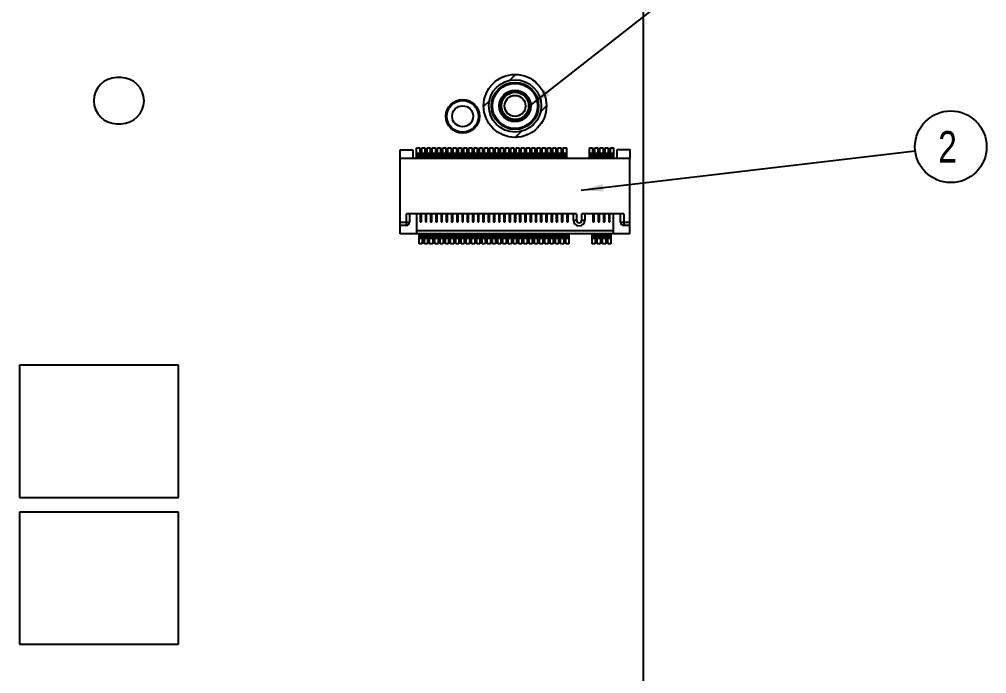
# Model space of a CAD drawing. Header units: millimetres. Extents: x 0 to 841, y 0 to 594.
# Drawn here: x 310.8 to 403.1, y 449.9 to 512.3 of the extents above; entities that cross this region are included whole.
import ezdxf

# ---------------------------------------------------------------- set-up
doc = ezdxf.new("R2010")
doc.units = ezdxf.units.MM
doc.header["$LTSCALE"] = 46.255
doc.layers.get('0').update_dxf_attribs({"linetype": 'CONTINUOUS'})
doc.layers.add('ASSEM_MEM', color=7, linetype='CONTINUOUS')
doc.layers.add('DETAIL', color=7, linetype='CONTINUOUS')
doc.styles.get("Standard").update_dxf_attribs({"font": 'txt', "width": 0.8})
doc.dimstyles.get("Standard").update_dxf_attribs({"dimtxt": 3, "dimasz": 2.1, "dimexe": 2, "dimexo": 1, "dimtad": 1, "dimzin": 0, "dimdsep": 46, "dimtxsty": 'STANDARD', "dimblk": '_FILLED', "dimblk1": '_FILLED', "dimblk2": '_FILLED', "dimcen": 0.09, "dimazin": 0, "dimtol": 1, "dimtp": 0.01, "dimtm": 0.01, "dimtfac": 1, "dimtofl": 0, "dimtmove": 0, "dimatfit": 3, "dimldrblk": '_FILLED', "dimfxl": 1, "dimtolj": 1, "dimtzin": 0, "dimarcsym": 0})

# ---------------------------------------------------------------- blocks, each defined once
blk = doc.blocks.new('_FILLED')
at = {"color": 0, "linetype": 'BYBLOCK'}
blk.add_solid([(0, 0), (-1, 0.167), (-1, -0.167)], dxfattribs=at)
blk = doc.blocks.new('BALLOON_BL6', base_point=(399.711, 500.177))
at = {"layer": 'DETAIL', "color": 7, "linetype": 'CONTINUOUS'}
blk.add_circle((399.711, 500.177), 3.421, dxfattribs=at)
at = {"layer": 'DETAIL', "color": 7, "linetype": 'CONTINUOUS', "insert": (398.511, 501.677), "char_height": 3, "width": 2.4, "attachment_point": 1, "line_spacing_factor": 0.9}
blk.add_mtext('2', dxfattribs=at)

msp = doc.modelspace()

# ---------------------------------------------------------------- linework, layer by layer
at = {"layer": 'ASSEM_MEM', "color": 3, "linetype": 'CONTINUOUS'}
for p, q in [((370.39, 352.925), (370.39, 520.925)), ((320.51, 506.775), (320.11, 506.775)), ((320.11, 502.375), (320.51, 502.375))]:
    msp.add_line(p, q, dxfattribs=at)
at = {"layer": 'ASSEM_MEM', "color": 7, "linetype": 'CONTINUOUS'}
for p, q in [((357.615, 506.517), (358.172, 507.074)), ((355.12, 504.022), (355.674, 504.576)), ((360.554, 503.509), (361.12, 504.075)), ((358.12, 501.075), (358.694, 501.649)), ((348.81, 499.574), (348.93, 499.574)), ((348.81, 499.574), (348.81, 499.075)), ((348.93, 499.075), (348.93, 499.574)), ((349.31, 499.574), (349.43, 499.574)), ((349.31, 499.574), (349.31, 499.075)), ((349.43, 499.075), (349.43, 499.574)), ((349.81, 499.574), (349.93, 499.574)), ((349.81, 499.574), (349.81, 499.075)), ((349.93, 499.075), (349.93, 499.574)), ((350.31, 499.574), (350.43, 499.574)), ((350.31, 499.574), (350.31, 499.075)), ((350.43, 499.075), (350.43, 499.574)), ((350.81, 499.574), (350.93, 499.574)), ((350.81, 499.574), (350.81, 499.075)), ((350.93, 499.075), (350.93, 499.574)), ((351.31, 499.574), (351.43, 499.574)), ((351.31, 499.574), (351.31, 499.075)), ((351.43, 499.075), (351.43, 499.574)), ((351.81, 499.574), (351.93, 499.574)), ((351.81, 499.574), (351.81, 499.075)), ((351.93, 499.075), (351.93, 499.574)), ((352.31, 499.574), (352.43, 499.574)), ((352.31, 499.574), (352.31, 499.075)), ((352.43, 499.075), (352.43, 499.574)), ((352.81, 499.574), (352.93, 499.574)), ((352.81, 499.574), (352.81, 499.075)), ((352.93, 499.075), (352.93, 499.574)), ((353.31, 499.574), (353.43, 499.574)), ((353.31, 499.574), (353.31, 499.075)), ((353.43, 499.075), (353.43, 499.574)), ((353.81, 499.574), (353.93, 499.574)), ((353.81, 499.574), (353.81, 499.075)), ((353.93, 499.075), (353.93, 499.574)), ((354.31, 499.574), (354.43, 499.574)), ((354.31, 499.574), (354.31, 499.075)), ((354.43, 499.075), (354.43, 499.574)), ((354.81, 499.574), (354.93, 499.574)), ((354.81, 499.574), (354.81, 499.075)), ((354.93, 499.075), (354.93, 499.574)), ((355.31, 499.574), (355.43, 499.574)), ((355.31, 499.574), (355.31, 499.075)), ((355.43, 499.075), (355.43, 499.574)), ((355.81, 499.574), (355.93, 499.574)), ((355.81, 499.574), (355.81, 499.075)), ((355.93, 499.075), (355.93, 499.574)), ((356.31, 499.574), (356.43, 499.574)), ((356.31, 499.574), (356.31, 499.075)), ((356.43, 499.075), (356.43, 499.574)), ((356.81, 499.574), (356.93, 499.574)), ((356.81, 499.574), (356.81, 499.075)), ((356.93, 499.075), (356.93, 499.574)), ((357.31, 499.574), (357.43, 499.574)), ((357.31, 499.574), (357.31, 499.075)), ((357.43, 499.075), (357.43, 499.574)), ((357.81, 499.574), (357.93, 499.574)), ((357.81, 499.574), (357.81, 499.075)), ((357.93, 499.075), (357.93, 499.574)), ((358.31, 499.574), (358.43, 499.574)), ((358.31, 499.574), (358.31, 499.075)), ((358.43, 499.075), (358.43, 499.574)), ((358.81, 499.574), (358.93, 499.574)), ((358.81, 499.574), (358.81, 499.075)), ((358.93, 499.075), (358.93, 499.574)), ((359.31, 499.574), (359.43, 499.574)), ((359.31, 499.574), (359.31, 499.075)), ((359.43, 499.075), (359.43, 499.574)), ((359.81, 499.574), (359.93, 499.574)), ((359.81, 499.574), (359.81, 499.075)), ((359.93, 499.075), (359.93, 499.574)), ((360.31, 499.574), (360.43, 499.574)), ((360.31, 499.574), (360.31, 499.075)), ((360.43, 499.075), (360.43, 499.574)), ((360.81, 499.574), (360.93, 499.574)), ((360.81, 499.574), (360.81, 499.075)), ((360.93, 499.075), (360.93, 499.574)), ((361.31, 499.574), (361.43, 499.574)), ((361.31, 499.574), (361.31, 499.075)), ((361.43, 499.075), (361.43, 499.574)), ((361.81, 499.574), (361.93, 499.574)), ((361.81, 499.574), (361.81, 499.075)), ((361.93, 499.075), (361.93, 499.574)), ((362.31, 499.574), (362.43, 499.574)), ((362.31, 499.574), (362.31, 499.075)), ((362.43, 499.075), (362.43, 499.574)), ((362.81, 499.574), (362.93, 499.574)), ((362.81, 499.574), (362.81, 499.075)), ((362.93, 499.075), (362.93, 499.574)), ((365.31, 499.574), (365.43, 499.574)), ((365.31, 499.574), (365.31, 499.075)), ((365.43, 499.075), (365.43, 499.574)), ((365.81, 499.574), (365.93, 499.574)), ((365.81, 499.574), (365.81, 499.075)), ((365.93, 499.075), (365.93, 499.574)), ((366.31, 499.574), (366.43, 499.574)), ((366.31, 499.574), (366.31, 499.075)), ((366.43, 499.075), (366.43, 499.574)), ((366.81, 499.574), (366.93, 499.574)), ((366.81, 499.574), (366.81, 499.075)), ((366.93, 499.075), (366.93, 499.574)), ((367.31, 499.574), (367.43, 499.574)), ((367.31, 499.574), (367.31, 499.075)), ((367.43, 499.075), (367.43, 499.574)), ((347.17, 491.875), (347.17, 499.075)), ((369.07, 499.075), (347.17, 499.075)), ((348.93, 499.43), (348.81, 499.43)), ((348.81, 499.115), (348.93, 499.115)), ((349.43, 499.43), (349.31, 499.43)), ((349.31, 499.115), (349.43, 499.115)), ((349.93, 499.43), (349.81, 499.43)), ((349.81, 499.115), (349.93, 499.115)), ((350.43, 499.43), (350.31, 499.43)), ((350.31, 499.115), (350.43, 499.115)), ((350.93, 499.43), (350.81, 499.43)), ((350.81, 499.115), (350.93, 499.115)), ((351.43, 499.43), (351.31, 499.43)), ((351.31, 499.115), (351.43, 499.115)), ((351.93, 499.43), (351.81, 499.43)), ((351.81, 499.115), (351.93, 499.115)), ((352.43, 499.43), (352.31, 499.43)), ((352.31, 499.115), (352.43, 499.115)), ((352.93, 499.43), (352.81, 499.43)), ((352.81, 499.115), (352.93, 499.115)), ((353.43, 499.43), (353.31, 499.43)), ((353.31, 499.115), (353.43, 499.115)), ((353.93, 499.43), (353.81, 499.43)), ((353.81, 499.115), (353.93, 499.115)), ((354.43, 499.43), (354.31, 499.43)), ((354.31, 499.115), (354.43, 499.115)), ((354.93, 499.43), (354.81, 499.43)), ((354.81, 499.115), (354.93, 499.115)), ((355.43, 499.43), (355.31, 499.43)), ((355.31, 499.115), (355.43, 499.115)), ((355.93, 499.43), (355.81, 499.43)), ((355.81, 499.115), (355.93, 499.115)), ((356.43, 499.43), (356.31, 499.43)), ((356.31, 499.115), (356.43, 499.115)), ((356.93, 499.43), (356.81, 499.43)), ((356.81, 499.115), (356.93, 499.115)), ((357.43, 499.43), (357.31, 499.43)), ((357.31, 499.115), (357.43, 499.115)), ((357.93, 499.43), (357.81, 499.43)), ((357.81, 499.115), (357.93, 499.115)), ((358.43, 499.43), (358.31, 499.43)), ((358.31, 499.115), (358.43, 499.115)), ((358.93, 499.43), (358.81, 499.43)), ((358.81, 499.115), (358.93, 499.115)), ((359.43, 499.43), (359.31, 499.43)), ((359.31, 499.115), (359.43, 499.115)), ((359.93, 499.43), (359.81, 499.43)), ((359.81, 499.115), (359.93, 499.115)), ((360.43, 499.43), (360.31, 499.43)), ((360.31, 499.115), (360.43, 499.115)), ((360.93, 499.43), (360.81, 499.43)), ((360.81, 499.115), (360.93, 499.115)), ((361.43, 499.43), (361.31, 499.43)), ((361.31, 499.115), (361.43, 499.115)), ((361.93, 499.43), (361.81, 499.43)), ((361.81, 499.115), (361.93, 499.115)), ((362.43, 499.43), (362.31, 499.43)), ((362.31, 499.115), (362.43, 499.115)), ((362.93, 499.43), (362.81, 499.43)), ((362.81, 499.115), (362.93, 499.115)), ((365.43, 499.43), (365.31, 499.43)), ((365.31, 499.115), (365.43, 499.115)), ((365.93, 499.43), (365.81, 499.43)), ((365.81, 499.115), (365.93, 499.115)), ((366.43, 499.43), (366.31, 499.43)), ((366.31, 499.115), (366.43, 499.115)), ((366.93, 499.43), (366.81, 499.43)), ((366.81, 499.115), (366.93, 499.115)), ((367.43, 499.43), (367.31, 499.43)), ((367.31, 499.115), (367.43, 499.115)), ((369.07, 491.875), (369.07, 499.075)), ((363.995, 493.775), (347.745, 493.775)), ((347.745, 492.675), (347.745, 493.775)), ((348.045, 493.775), (348.045, 492.975)), ((348.71, 493.775), (348.71, 491.875)), ((349.06, 493.775), (349.06, 493.03)), ((349.06, 493.734), (349.18, 493.734)), ((349.06, 493.569), (349.18, 493.569)), ((349.18, 493.51), (349.06, 493.51)), ((349.06, 493.03), (349.18, 493.03)), ((349.18, 493.03), (349.18, 493.775)), ((349.56, 493.775), (349.56, 493.03)), ((349.56, 493.734), (349.68, 493.734)), ((349.56, 493.569), (349.68, 493.569)), ((349.68, 493.51), (349.56, 493.51)), ((349.56, 493.03), (349.68, 493.03)), ((349.68, 493.03), (349.68, 493.775)), ((350.06, 493.775), (350.06, 493.03)), ((350.06, 493.734), (350.18, 493.734)), ((350.06, 493.569), (350.18, 493.569)), ((350.18, 493.51), (350.06, 493.51)), ((350.06, 493.03), (350.18, 493.03)), ((350.18, 493.03), (350.18, 493.775)), ((350.56, 493.775), (350.56, 493.03)), ((350.56, 493.734), (350.68, 493.734)), ((350.56, 493.569), (350.68, 493.569)), ((350.68, 493.51), (350.56, 493.51)), ((350.56, 493.03), (350.68, 493.03)), ((350.68, 493.03), (350.68, 493.775)), ((351.06, 493.775), (351.06, 493.03)), ((351.06, 493.734), (351.18, 493.734)), ((351.06, 493.569), (351.18, 493.569)), ((351.18, 493.51), (351.06, 493.51)), ((351.06, 493.03), (351.18, 493.03)), ((351.18, 493.03), (351.18, 493.775)), ((351.56, 493.775), (351.56, 493.03)), ((351.56, 493.734), (351.68, 493.734)), ((351.56, 493.569), (351.68, 493.569)), ((351.68, 493.51), (351.56, 493.51)), ((351.56, 493.03), (351.68, 493.03)), ((351.68, 493.03), (351.68, 493.775)), ((352.06, 493.775), (352.06, 493.03)), ((352.06, 493.734), (352.18, 493.734)), ((352.06, 493.569), (352.18, 493.569)), ((352.18, 493.51), (352.06, 493.51)), ((352.06, 493.03), (352.18, 493.03)), ((352.18, 493.03), (352.18, 493.775)), ((352.56, 493.775), (352.56, 493.03)), ((352.56, 493.734), (352.68, 493.734)), ((352.56, 493.569), (352.68, 493.569)), ((352.68, 493.51), (352.56, 493.51)), ((352.56, 493.03), (352.68, 493.03)), ((352.68, 493.03), (352.68, 493.775)), ((353.06, 493.775), (353.06, 493.03)), ((353.06, 493.734), (353.18, 493.734)), ((353.06, 493.569), (353.18, 493.569)), ((353.18, 493.51), (353.06, 493.51)), ((353.06, 493.03), (353.18, 493.03)), ((353.18, 493.03), (353.18, 493.775)), ((353.56, 493.775), (353.56, 493.03)), ((353.56, 493.734), (353.68, 493.734)), ((353.56, 493.569), (353.68, 493.569)), ((353.68, 493.51), (353.56, 493.51)), ((353.56, 493.03), (353.68, 493.03)), ((353.68, 493.03), (353.68, 493.775)), ((354.06, 493.775), (354.06, 493.03)), ((354.06, 493.734), (354.18, 493.734)), ((354.06, 493.569), (354.18, 493.569)), ((354.18, 493.51), (354.06, 493.51)), ((354.06, 493.03), (354.18, 493.03)), ((354.18, 493.03), (354.18, 493.775)), ((354.56, 493.775), (354.56, 493.03)), ((354.56, 493.734), (354.68, 493.734)), ((354.56, 493.569), (354.68, 493.569)), ((354.68, 493.51), (354.56, 493.51)), ((354.56, 493.03), (354.68, 493.03)), ((354.68, 493.03), (354.68, 493.775)), ((355.06, 493.775), (355.06, 493.03)), ((355.06, 493.734), (355.18, 493.734)), ((355.06, 493.569), (355.18, 493.569)), ((355.18, 493.51), (355.06, 493.51)), ((355.06, 493.03), (355.18, 493.03)), ((355.18, 493.03), (355.18, 493.775)), ((355.56, 493.775), (355.56, 493.03)), ((355.56, 493.734), (355.68, 493.734)), ((355.56, 493.569), (355.68, 493.569)), ((355.68, 493.51), (355.56, 493.51)), ((355.56, 493.03), (355.68, 493.03)), ((355.68, 493.03), (355.68, 493.775)), ((356.06, 493.775), (356.06, 493.03)), ((356.06, 493.734), (356.18, 493.734)), ((356.06, 493.569), (356.18, 493.569)), ((356.18, 493.51), (356.06, 493.51)), ((356.06, 493.03), (356.18, 493.03)), ((356.18, 493.03), (356.18, 493.775)), ((356.56, 493.775), (356.56, 493.03)), ((356.56, 493.734), (356.68, 493.734)), ((356.56, 493.569), (356.68, 493.569)), ((356.68, 493.51), (356.56, 493.51)), ((356.56, 493.03), (356.68, 493.03)), ((356.68, 493.03), (356.68, 493.775)), ((357.06, 493.775), (357.06, 493.03)), ((357.06, 493.734), (357.18, 493.734)), ((357.06, 493.569), (357.18, 493.569)), ((357.18, 493.51), (357.06, 493.51)), ((357.06, 493.03), (357.18, 493.03)), ((357.18, 493.03), (357.18, 493.775)), ((357.56, 493.775), (357.56, 493.03)), ((357.56, 493.734), (357.68, 493.734)), ((357.56, 493.569), (357.68, 493.569)), ((357.68, 493.51), (357.56, 493.51)), ((357.56, 493.03), (357.68, 493.03)), ((357.68, 493.03), (357.68, 493.775)), ((358.06, 493.775), (358.06, 493.03)), ((358.06, 493.734), (358.18, 493.734)), ((358.06, 493.569), (358.18, 493.569)), ((358.18, 493.51), (358.06, 493.51)), ((358.06, 493.03), (358.18, 493.03)), ((358.18, 493.03), (358.18, 493.775)), ((358.56, 493.775), (358.56, 493.03)), ((358.56, 493.734), (358.68, 493.734)), ((358.56, 493.569), (358.68, 493.569)), ((358.68, 493.51), (358.56, 493.51)), ((358.56, 493.03), (358.68, 493.03)), ((358.68, 493.03), (358.68, 493.775)), ((359.06, 493.775), (359.06, 493.03)), ((359.06, 493.734), (359.18, 493.734)), ((359.06, 493.569), (359.18, 493.569)), ((359.18, 493.51), (359.06, 493.51)), ((359.06, 493.03), (359.18, 493.03)), ((359.18, 493.03), (359.18, 493.775)), ((359.56, 493.775), (359.56, 493.03)), ((359.56, 493.734), (359.68, 493.734)), ((359.56, 493.569), (359.68, 493.569)), ((359.68, 493.51), (359.56, 493.51)), ((359.56, 493.03), (359.68, 493.03)), ((359.68, 493.03), (359.68, 493.775)), ((360.06, 493.775), (360.06, 493.03)), ((360.06, 493.734), (360.18, 493.734)), ((360.06, 493.569), (360.18, 493.569)), ((360.18, 493.51), (360.06, 493.51)), ((360.06, 493.03), (360.18, 493.03)), ((360.18, 493.03), (360.18, 493.775)), ((360.56, 493.775), (360.56, 493.03)), ((360.56, 493.734), (360.68, 493.734)), ((360.56, 493.569), (360.68, 493.569)), ((360.68, 493.51), (360.56, 493.51)), ((360.56, 493.03), (360.68, 493.03)), ((360.68, 493.03), (360.68, 493.775)), ((361.06, 493.775), (361.06, 493.03)), ((361.06, 493.734), (361.18, 493.734)), ((361.06, 493.569), (361.18, 493.569)), ((361.18, 493.51), (361.06, 493.51)), ((361.06, 493.03), (361.18, 493.03)), ((361.18, 493.03), (361.18, 493.775)), ((361.56, 493.775), (361.56, 493.03)), ((361.56, 493.734), (361.68, 493.734)), ((361.56, 493.569), (361.68, 493.569)), ((361.68, 493.51), (361.56, 493.51)), ((361.56, 493.03), (361.68, 493.03)), ((361.68, 493.03), (361.68, 493.775)), ((362.06, 493.775), (362.06, 493.03)), ((362.06, 493.734), (362.18, 493.734)), ((362.06, 493.569), (362.18, 493.569)), ((362.18, 493.51), (362.06, 493.51)), ((362.06, 493.03), (362.18, 493.03)), ((362.18, 493.03), (362.18, 493.775)), ((362.56, 493.775), (362.56, 493.03)), ((362.56, 493.734), (362.68, 493.734)), ((362.56, 493.569), (362.68, 493.569)), ((362.68, 493.51), (362.56, 493.51)), ((362.56, 493.03), (362.68, 493.03)), ((362.68, 493.03), (362.68, 493.775)), ((363.06, 493.775), (363.06, 493.03)), ((363.06, 493.734), (363.18, 493.734)), ((363.06, 493.569), (363.18, 493.569)), ((363.18, 493.51), (363.06, 493.51)), ((363.06, 493.03), (363.18, 493.03)), ((363.18, 493.03), (363.18, 493.775)), ((363.695, 493.175), (363.695, 493.775)), ((363.695, 493.175), (363.995, 493.175)), ((363.995, 493.775), (363.995, 493.175)), ((368.495, 493.775), (364.495, 493.775)), ((364.495, 493.175), (364.495, 493.775)), ((364.495, 493.175), (364.795, 493.175)), ((364.795, 493.775), (364.795, 493.175)), ((365.56, 493.775), (365.56, 493.03)), ((365.56, 493.734), (365.68, 493.734)), ((365.56, 493.569), (365.68, 493.569)), ((365.68, 493.51), (365.56, 493.51)), ((365.56, 493.03), (365.68, 493.03)), ((365.68, 493.03), (365.68, 493.775)), ((366.06, 493.775), (366.06, 493.03)), ((366.06, 493.734), (366.18, 493.734)), ((366.06, 493.569), (366.18, 493.569)), ((366.18, 493.51), (366.06, 493.51)), ((366.06, 493.03), (366.18, 493.03)), ((366.18, 493.03), (366.18, 493.775)), ((366.56, 493.775), (366.56, 493.03)), ((366.56, 493.734), (366.68, 493.734)), ((366.56, 493.569), (366.68, 493.569)), ((366.68, 493.51), (366.56, 493.51)), ((366.56, 493.03), (366.68, 493.03)), ((366.68, 493.03), (366.68, 493.775)), ((367.06, 493.775), (367.06, 493.03)), ((367.06, 493.734), (367.18, 493.734)), ((367.06, 493.569), (367.18, 493.569)), ((367.18, 493.51), (367.06, 493.51)), ((367.06, 493.03), (367.18, 493.03)), ((367.18, 493.03), (367.18, 493.775)), ((367.53, 491.875), (367.53, 493.775)), ((368.195, 492.975), (368.195, 493.775)), ((368.495, 493.775), (368.495, 492.675)), ((347.17, 492.975), (348.045, 492.975)), ((347.745, 492.675), (347.17, 492.675)), ((367.53, 492.175), (348.71, 492.175)), ((368.195, 492.975), (369.07, 492.975)), ((369.07, 492.675), (368.495, 492.675)), ((369.07, 491.875), (347.17, 491.875)), ((349.06, 491.875), (349.06, 491.425)), ((349.18, 491.83), (349.06, 491.83)), ((349.06, 491.538), (349.18, 491.538)), ((349.18, 491.425), (349.06, 491.425)), ((349.18, 491.425), (349.18, 491.875)), ((349.56, 491.875), (349.56, 491.425)), ((349.68, 491.83), (349.56, 491.83)), ((349.56, 491.538), (349.68, 491.538)), ((349.68, 491.425), (349.56, 491.425)), ((349.68, 491.425), (349.68, 491.875)), ((350.06, 491.875), (350.06, 491.425)), ((350.18, 491.83), (350.06, 491.83)), ((350.06, 491.538), (350.18, 491.538)), ((350.18, 491.425), (350.06, 491.425)), ((350.18, 491.425), (350.18, 491.875)), ((350.56, 491.875), (350.56, 491.425)), ((350.68, 491.83), (350.56, 491.83)), ((350.56, 491.538), (350.68, 491.538)), ((350.68, 491.425), (350.56, 491.425)), ((350.68, 491.425), (350.68, 491.875)), ((351.06, 491.875), (351.06, 491.425)), ((351.18, 491.83), (351.06, 491.83)), ((351.06, 491.538), (351.18, 491.538)), ((351.18, 491.425), (351.06, 491.425)), ((351.18, 491.425), (351.18, 491.875)), ((351.56, 491.875), (351.56, 491.425)), ((351.68, 491.83), (351.56, 491.83)), ((351.56, 491.538), (351.68, 491.538)), ((351.68, 491.425), (351.56, 491.425)), ((351.68, 491.425), (351.68, 491.875)), ((352.06, 491.875), (352.06, 491.425)), ((352.18, 491.83), (352.06, 491.83)), ((352.06, 491.538), (352.18, 491.538)), ((352.18, 491.425), (352.06, 491.425)), ((352.18, 491.425), (352.18, 491.875)), ((352.56, 491.875), (352.56, 491.425)), ((352.68, 491.83), (352.56, 491.83)), ((352.56, 491.538), (352.68, 491.538)), ((352.68, 491.425), (352.56, 491.425)), ((352.68, 491.425), (352.68, 491.875)), ((353.06, 491.875), (353.06, 491.425)), ((353.18, 491.83), (353.06, 491.83)), ((353.06, 491.538), (353.18, 491.538)), ((353.18, 491.425), (353.06, 491.425)), ((353.18, 491.425), (353.18, 491.875)), ((353.56, 491.875), (353.56, 491.425)), ((353.68, 491.83), (353.56, 491.83)), ((353.56, 491.538), (353.68, 491.538)), ((353.68, 491.425), (353.56, 491.425)), ((353.68, 491.425), (353.68, 491.875)), ((354.06, 491.875), (354.06, 491.425)), ((354.18, 491.83), (354.06, 491.83)), ((354.06, 491.538), (354.18, 491.538)), ((354.18, 491.425), (354.06, 491.425)), ((354.18, 491.425), (354.18, 491.875)), ((354.56, 491.875), (354.56, 491.425)), ((354.68, 491.83), (354.56, 491.83)), ((354.56, 491.538), (354.68, 491.538)), ((354.68, 491.425), (354.56, 491.425)), ((354.68, 491.425), (354.68, 491.875)), ((355.06, 491.875), (355.06, 491.425)), ((355.18, 491.83), (355.06, 491.83)), ((355.06, 491.538), (355.18, 491.538)), ((355.18, 491.425), (355.06, 491.425)), ((355.18, 491.425), (355.18, 491.875)), ((355.56, 491.875), (355.56, 491.425)), ((355.68, 491.83), (355.56, 491.83)), ((355.56, 491.538), (355.68, 491.538)), ((355.68, 491.425), (355.56, 491.425)), ((355.68, 491.425), (355.68, 491.875)), ((356.06, 491.875), (356.06, 491.425)), ((356.18, 491.83), (356.06, 491.83)), ((356.06, 491.538), (356.18, 491.538)), ((356.18, 491.425), (356.06, 491.425)), ((356.18, 491.425), (356.18, 491.875)), ((356.56, 491.875), (356.56, 491.425)), ((356.68, 491.83), (356.56, 491.83)), ((356.56, 491.538), (356.68, 491.538)), ((356.68, 491.425), (356.56, 491.425)), ((356.68, 491.425), (356.68, 491.875)), ((357.06, 491.875), (357.06, 491.425)), ((357.18, 491.83), (357.06, 491.83)), ((357.06, 491.538), (357.18, 491.538)), ((357.18, 491.425), (357.06, 491.425)), ((357.18, 491.425), (357.18, 491.875)), ((357.56, 491.875), (357.56, 491.425)), ((357.68, 491.83), (357.56, 491.83)), ((357.56, 491.538), (357.68, 491.538)), ((357.68, 491.425), (357.56, 491.425)), ((357.68, 491.425), (357.68, 491.875)), ((358.06, 491.875), (358.06, 491.425)), ((358.18, 491.83), (358.06, 491.83)), ((358.06, 491.538), (358.18, 491.538)), ((358.18, 491.425), (358.06, 491.425)), ((358.18, 491.425), (358.18, 491.875)), ((358.56, 491.875), (358.56, 491.425)), ((358.68, 491.83), (358.56, 491.83)), ((358.56, 491.538), (358.68, 491.538)), ((358.68, 491.425), (358.56, 491.425)), ((358.68, 491.425), (358.68, 491.875)), ((359.06, 491.875), (359.06, 491.425)), ((359.18, 491.83), (359.06, 491.83)), ((359.06, 491.538), (359.18, 491.538)), ((359.18, 491.425), (359.06, 491.425)), ((359.18, 491.425), (359.18, 491.875)), ((359.56, 491.875), (359.56, 491.425)), ((359.68, 491.83), (359.56, 491.83)), ((359.56, 491.538), (359.68, 491.538)), ((359.68, 491.425), (359.56, 491.425)), ((359.68, 491.425), (359.68, 491.875)), ((360.06, 491.875), (360.06, 491.425)), ((360.18, 491.83), (360.06, 491.83)), ((360.06, 491.538), (360.18, 491.538)), ((360.18, 491.425), (360.06, 491.425)), ((360.18, 491.425), (360.18, 491.875)), ((360.56, 491.875), (360.56, 491.425)), ((360.68, 491.83), (360.56, 491.83)), ((360.56, 491.538), (360.68, 491.538)), ((360.68, 491.425), (360.56, 491.425)), ((360.68, 491.425), (360.68, 491.875)), ((361.06, 491.875), (361.06, 491.425)), ((361.18, 491.83), (361.06, 491.83)), ((361.06, 491.538), (361.18, 491.538)), ((361.18, 491.425), (361.06, 491.425)), ((361.18, 491.425), (361.18, 491.875)), ((361.56, 491.875), (361.56, 491.425)), ((361.68, 491.83), (361.56, 491.83)), ((361.56, 491.538), (361.68, 491.538)), ((361.68, 491.425), (361.56, 491.425)), ((361.68, 491.425), (361.68, 491.875)), ((362.06, 491.875), (362.06, 491.425)), ((362.18, 491.83), (362.06, 491.83)), ((362.06, 491.538), (362.18, 491.538)), ((362.18, 491.425), (362.06, 491.425)), ((362.18, 491.425), (362.18, 491.875)), ((362.56, 491.875), (362.56, 491.425)), ((362.68, 491.83), (362.56, 491.83)), ((362.56, 491.538), (362.68, 491.538)), ((362.68, 491.425), (362.56, 491.425)), ((362.68, 491.425), (362.68, 491.875)), ((363.06, 491.875), (363.06, 491.425)), ((363.18, 491.83), (363.06, 491.83)), ((363.06, 491.538), (363.18, 491.538)), ((363.18, 491.425), (363.06, 491.425)), ((363.18, 491.425), (363.18, 491.875)), ((365.56, 491.875), (365.56, 491.425)), ((365.68, 491.83), (365.56, 491.83)), ((365.56, 491.538), (365.68, 491.538)), ((365.68, 491.425), (365.56, 491.425)), ((365.68, 491.425), (365.68, 491.875)), ((366.06, 491.875), (366.06, 491.425)), ((366.18, 491.83), (366.06, 491.83)), ((366.06, 491.538), (366.18, 491.538)), ((366.18, 491.425), (366.06, 491.425)), ((366.18, 491.425), (366.18, 491.875)), ((366.56, 491.875), (366.56, 491.425)), ((366.68, 491.83), (366.56, 491.83)), ((366.56, 491.538), (366.68, 491.538)), ((366.68, 491.425), (366.56, 491.425)), ((366.68, 491.425), (366.68, 491.875)), ((367.06, 491.875), (367.06, 491.425)), ((367.18, 491.83), (367.06, 491.83)), ((367.06, 491.538), (367.18, 491.538)), ((367.18, 491.425), (367.06, 491.425)), ((367.18, 491.425), (367.18, 491.875)), ((310.81, 479.335), (310.81, 466.735)), ((326.01, 479.335), (310.81, 479.335)), ((326.01, 466.735), (326.01, 479.335)), ((310.81, 466.735), (326.01, 466.735)), ((310.81, 465.335), (310.81, 452.735)), ((326.01, 465.335), (310.81, 465.335)), ((326.01, 452.735), (326.01, 465.335)), ((310.81, 452.735), (326.01, 452.735))]:
    msp.add_line(p, q, dxfattribs=at)
at = {"layer": 'ASSEM_MEM', "color": 7, "linetype": 'CONTINUOUS', "true_color": 0x3366ff}
for p, q in [((347.17, 499.075), (347.17, 499.9)), ((347.17, 499.9), (348.37, 499.9)), ((348.37, 499.9), (348.37, 499.075)), ((348.72, 500.075), (349.02, 500.075)), ((348.72, 499.075), (348.72, 500.075)), ((349.02, 500.075), (349.02, 499.075)), ((349.22, 500.075), (349.52, 500.075)), ((349.22, 499.075), (349.22, 500.075)), ((349.52, 500.075), (349.52, 499.075)), ((349.72, 500.075), (350.02, 500.075)), ((349.72, 499.075), (349.72, 500.075)), ((350.02, 500.075), (350.02, 499.075)), ((350.22, 500.075), (350.52, 500.075)), ((350.22, 499.075), (350.22, 500.075)), ((350.52, 500.075), (350.52, 499.075)), ((350.72, 500.075), (351.02, 500.075)), ((350.72, 499.075), (350.72, 500.075)), ((351.02, 500.075), (351.02, 499.075)), ((351.22, 500.075), (351.52, 500.075)), ((351.22, 499.075), (351.22, 500.075)), ((351.52, 500.075), (351.52, 499.075)), ((351.72, 500.075), (352.02, 500.075)), ((351.72, 499.075), (351.72, 500.075)), ((352.02, 500.075), (352.02, 499.075)), ((352.22, 500.075), (352.52, 500.075)), ((352.22, 499.075), (352.22, 500.075)), ((352.52, 500.075), (352.52, 499.075)), ((352.72, 500.075), (353.02, 500.075)), ((352.72, 499.075), (352.72, 500.075)), ((353.02, 500.075), (353.02, 499.075)), ((353.22, 500.075), (353.52, 500.075)), ((353.22, 499.075), (353.22, 500.075)), ((353.52, 500.075), (353.52, 499.075)), ((353.72, 500.075), (354.02, 500.075)), ((353.72, 499.075), (353.72, 500.075)), ((354.02, 500.075), (354.02, 499.075)), ((354.22, 500.075), (354.52, 500.075)), ((354.22, 499.075), (354.22, 500.075)), ((354.52, 500.075), (354.52, 499.075)), ((354.72, 500.075), (355.02, 500.075)), ((354.72, 499.075), (354.72, 500.075)), ((355.02, 500.075), (355.02, 499.075)), ((355.22, 500.075), (355.52, 500.075)), ((355.22, 499.075), (355.22, 500.075)), ((355.52, 500.075), (355.52, 499.075)), ((355.72, 500.075), (356.02, 500.075)), ((355.72, 499.075), (355.72, 500.075)), ((356.02, 500.075), (356.02, 499.075)), ((356.22, 500.075), (356.52, 500.075)), ((356.22, 499.075), (356.22, 500.075)), ((356.52, 500.075), (356.52, 499.075)), ((356.72, 500.075), (357.02, 500.075)), ((356.72, 499.075), (356.72, 500.075)), ((357.02, 500.075), (357.02, 499.075)), ((357.22, 500.075), (357.52, 500.075)), ((357.22, 499.075), (357.22, 500.075)), ((357.52, 500.075), (357.52, 499.075)), ((357.72, 500.075), (358.02, 500.075)), ((357.72, 499.075), (357.72, 500.075)), ((358.02, 500.075), (358.02, 499.075)), ((358.22, 500.075), (358.52, 500.075)), ((358.22, 499.075), (358.22, 500.075)), ((358.52, 500.075), (358.52, 499.075)), ((358.72, 500.075), (359.02, 500.075)), ((358.72, 499.075), (358.72, 500.075)), ((359.02, 500.075), (359.02, 499.075)), ((359.22, 500.075), (359.52, 500.075)), ((359.22, 499.075), (359.22, 500.075)), ((359.52, 500.075), (359.52, 499.075)), ((359.72, 500.075), (360.02, 500.075)), ((359.72, 499.075), (359.72, 500.075)), ((360.02, 500.075), (360.02, 499.075)), ((360.22, 500.075), (360.52, 500.075)), ((360.22, 499.075), (360.22, 500.075)), ((360.52, 500.075), (360.52, 499.075)), ((360.72, 500.075), (361.02, 500.075)), ((360.72, 499.075), (360.72, 500.075)), ((361.02, 500.075), (361.02, 499.075)), ((361.22, 500.075), (361.52, 500.075)), ((361.22, 499.075), (361.22, 500.075)), ((361.52, 500.075), (361.52, 499.075)), ((361.72, 500.075), (362.02, 500.075)), ((361.72, 499.075), (361.72, 500.075)), ((362.02, 500.075), (362.02, 499.075)), ((362.22, 500.075), (362.52, 500.075)), ((362.22, 499.075), (362.22, 500.075)), ((362.52, 500.075), (362.52, 499.075)), ((362.72, 500.075), (363.02, 500.075)), ((362.72, 499.075), (362.72, 500.075)), ((363.02, 500.075), (363.02, 499.075)), ((365.22, 500.075), (365.52, 500.075)), ((365.22, 499.075), (365.22, 500.075)), ((365.52, 500.075), (365.52, 499.075)), ((365.72, 500.075), (366.02, 500.075)), ((365.72, 499.075), (365.72, 500.075)), ((366.02, 500.075), (366.02, 499.075)), ((366.22, 500.075), (366.52, 500.075)), ((366.22, 499.075), (366.22, 500.075)), ((366.52, 500.075), (366.52, 499.075)), ((366.72, 500.075), (367.02, 500.075)), ((366.72, 499.075), (366.72, 500.075)), ((367.02, 500.075), (367.02, 499.075)), ((367.22, 500.075), (367.52, 500.075)), ((367.22, 499.075), (367.22, 500.075)), ((367.52, 500.075), (367.52, 499.075)), ((367.87, 499.903), (369.07, 499.903)), ((367.87, 499.075), (367.87, 499.903)), ((369.07, 499.903), (369.07, 499.075)), ((348.97, 490.93), (348.97, 491.875)), ((349.27, 491.875), (349.27, 490.93)), ((349.47, 490.93), (349.47, 491.875)), ((349.77, 491.875), (349.77, 490.93)), ((349.97, 490.93), (349.97, 491.875)), ((350.27, 491.875), (350.27, 490.93)), ((350.47, 490.93), (350.47, 491.875)), ((350.77, 491.875), (350.77, 490.93)), ((350.97, 490.93), (350.97, 491.875)), ((351.27, 491.875), (351.27, 490.93)), ((351.47, 490.93), (351.47, 491.875)), ((351.77, 491.875), (351.77, 490.93)), ((351.97, 490.93), (351.97, 491.875)), ((352.27, 491.875), (352.27, 490.93)), ((352.47, 490.93), (352.47, 491.875)), ((352.77, 491.875), (352.77, 490.93)), ((352.97, 490.93), (352.97, 491.875)), ((353.27, 491.875), (353.27, 490.93)), ((353.47, 490.93), (353.47, 491.875)), ((353.77, 491.875), (353.77, 490.93)), ((353.97, 490.93), (353.97, 491.875)), ((354.27, 491.875), (354.27, 490.93)), ((354.47, 490.93), (354.47, 491.875)), ((354.77, 491.875), (354.77, 490.93)), ((354.97, 490.93), (354.97, 491.875)), ((355.27, 491.875), (355.27, 490.93)), ((355.47, 490.93), (355.47, 491.875)), ((355.77, 491.875), (355.77, 490.93)), ((355.97, 490.93), (355.97, 491.875)), ((356.27, 491.875), (356.27, 490.93)), ((356.47, 490.93), (356.47, 491.875)), ((356.77, 491.875), (356.77, 490.93)), ((356.97, 490.93), (356.97, 491.875)), ((357.27, 491.875), (357.27, 490.93)), ((357.47, 490.93), (357.47, 491.875)), ((357.77, 491.875), (357.77, 490.93)), ((357.97, 490.93), (357.97, 491.875)), ((358.27, 491.875), (358.27, 490.93)), ((358.47, 490.93), (358.47, 491.875)), ((358.77, 491.875), (358.77, 490.93)), ((358.97, 490.93), (358.97, 491.875)), ((359.27, 491.875), (359.27, 490.93)), ((359.47, 490.93), (359.47, 491.875)), ((359.77, 491.875), (359.77, 490.93)), ((359.97, 490.93), (359.97, 491.875)), ((360.27, 491.875), (360.27, 490.93)), ((360.47, 490.93), (360.47, 491.875)), ((360.77, 491.875), (360.77, 490.93)), ((360.97, 490.93), (360.97, 491.875)), ((361.27, 491.875), (361.27, 490.93)), ((361.47, 490.93), (361.47, 491.875)), ((361.77, 491.875), (361.77, 490.93)), ((361.97, 490.93), (361.97, 491.875)), ((362.27, 491.875), (362.27, 490.93)), ((362.47, 490.93), (362.47, 491.875)), ((362.77, 491.875), (362.77, 490.93)), ((362.97, 490.93), (362.97, 491.875)), ((363.27, 491.875), (363.27, 490.93)), ((365.47, 490.93), (365.47, 491.875)), ((365.77, 491.875), (365.77, 490.93)), ((365.97, 490.93), (365.97, 491.875)), ((366.27, 491.875), (366.27, 490.93)), ((366.47, 490.93), (366.47, 491.875)), ((366.77, 491.875), (366.77, 490.93)), ((366.97, 490.93), (366.97, 491.875)), ((367.27, 491.875), (367.27, 490.93)), ((349.27, 490.93), (348.97, 490.93)), ((349.77, 490.93), (349.47, 490.93)), ((350.27, 490.93), (349.97, 490.93)), ((350.77, 490.93), (350.47, 490.93)), ((351.27, 490.93), (350.97, 490.93)), ((351.77, 490.93), (351.47, 490.93)), ((352.27, 490.93), (351.97, 490.93)), ((352.77, 490.93), (352.47, 490.93)), ((353.27, 490.93), (352.97, 490.93)), ((353.77, 490.93), (353.47, 490.93)), ((354.27, 490.93), (353.97, 490.93)), ((354.77, 490.93), (354.47, 490.93)), ((355.27, 490.93), (354.97, 490.93)), ((355.77, 490.93), (355.47, 490.93)), ((356.27, 490.93), (355.97, 490.93)), ((356.77, 490.93), (356.47, 490.93)), ((357.27, 490.93), (356.97, 490.93)), ((357.77, 490.93), (357.47, 490.93)), ((358.27, 490.93), (357.97, 490.93)), ((358.77, 490.93), (358.47, 490.93)), ((359.27, 490.93), (358.97, 490.93)), ((359.77, 490.93), (359.47, 490.93)), ((360.27, 490.93), (359.97, 490.93)), ((360.77, 490.93), (360.47, 490.93)), ((361.27, 490.93), (360.97, 490.93)), ((361.77, 490.93), (361.47, 490.93)), ((362.27, 490.93), (361.97, 490.93)), ((362.77, 490.93), (362.47, 490.93)), ((363.27, 490.93), (362.97, 490.93)), ((365.77, 490.93), (365.47, 490.93)), ((366.27, 490.93), (365.97, 490.93)), ((366.77, 490.93), (366.47, 490.93)), ((367.27, 490.93), (366.97, 490.93))]:
    msp.add_line(p, q, dxfattribs=at)
at = {"layer": 'ASSEM_MEM', "color": 7, "linetype": 'CONTINUOUS'}
msp.add_circle((358.12, 504.075), 3, dxfattribs=at)
at = {"layer": 'ASSEM_MEM', "color": 7, "linetype": 'CONTINUOUS', "true_color": 0x85878a}
for centre, radius in [((358.12, 504.075), 2.5), ((358.12, 504.075), 2.25), ((358.12, 504.075), 2.15), ((358.12, 504.075), 1.5), ((358.12, 504.075), 1.4), ((358.12, 504.075), 1.3), ((358.12, 504.075), 1), ((353.12, 503.085), 1.5), ((353.12, 503.085), 1)]:
    msp.add_circle(centre, radius, dxfattribs=at)
at = {"layer": 'ASSEM_MEM', "color": 3, "linetype": 'CONTINUOUS'}
msp.add_circle((353.12, 503.085), 1.6, dxfattribs=at)
for centre, start, end in [((320.11, 504.575), 90, 270), ((320.51, 504.575), 270, 90)]:
    msp.add_arc(centre, 2.2, start, end, dxfattribs=at)
at = {"layer": 'ASSEM_MEM', "color": 7, "linetype": 'CONTINUOUS'}
for centre, radius, start, end in [((364.245, 493.175), 0.55, 180, 360), ((364.245, 493.175), 0.25, 180, 360), ((347.745, 492.975), 0.3, 270, 360), ((368.495, 492.975), 0.3, 180, 270)]:
    msp.add_arc(centre, radius, start, end, dxfattribs=at)

# ---------------------------------------------------------------- block references
at = {"layer": 'DETAIL', "color": 7, "linetype": 'CONTINUOUS'}
msp.add_blockref('BALLOON_BL6', (399.711, 500.177), dxfattribs=at)

# ---------------------------------------------------------------- leaders
for points in [[(359.52, 504.075), (391.7, 529.32)], [(364.445, 496.025), (396.314, 499.777)]]:
    msp.add_leader(points, dimstyle='STANDARD', override={"dimtad": 0}, dxfattribs=at)

doc.saveas('drawing.dxf')
